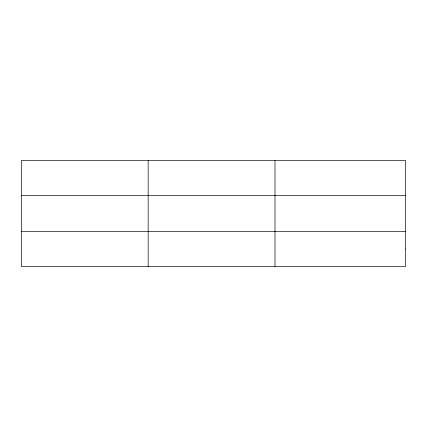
<?xml version="1.0" encoding="UTF-8"?>
<svg xmlns="http://www.w3.org/2000/svg" width="427" height="427" viewBox="0 0 427 427"><rect width="100%" height="100%" fill="white"/><g stroke="black" fill="none" stroke-linecap="round" stroke-linejoin="round"><path stroke-width="0.64" d="M148.169 160.547L148.169 266.453M274.988 160.547L274.988 266.453M21.35 195.497L405.65 195.497M21.35 231.503L405.65 231.503M405.65 248.978L405.65 266.453L21.35 266.453L21.35 160.547L405.65 160.547L405.65 248.978"/></g></svg>
